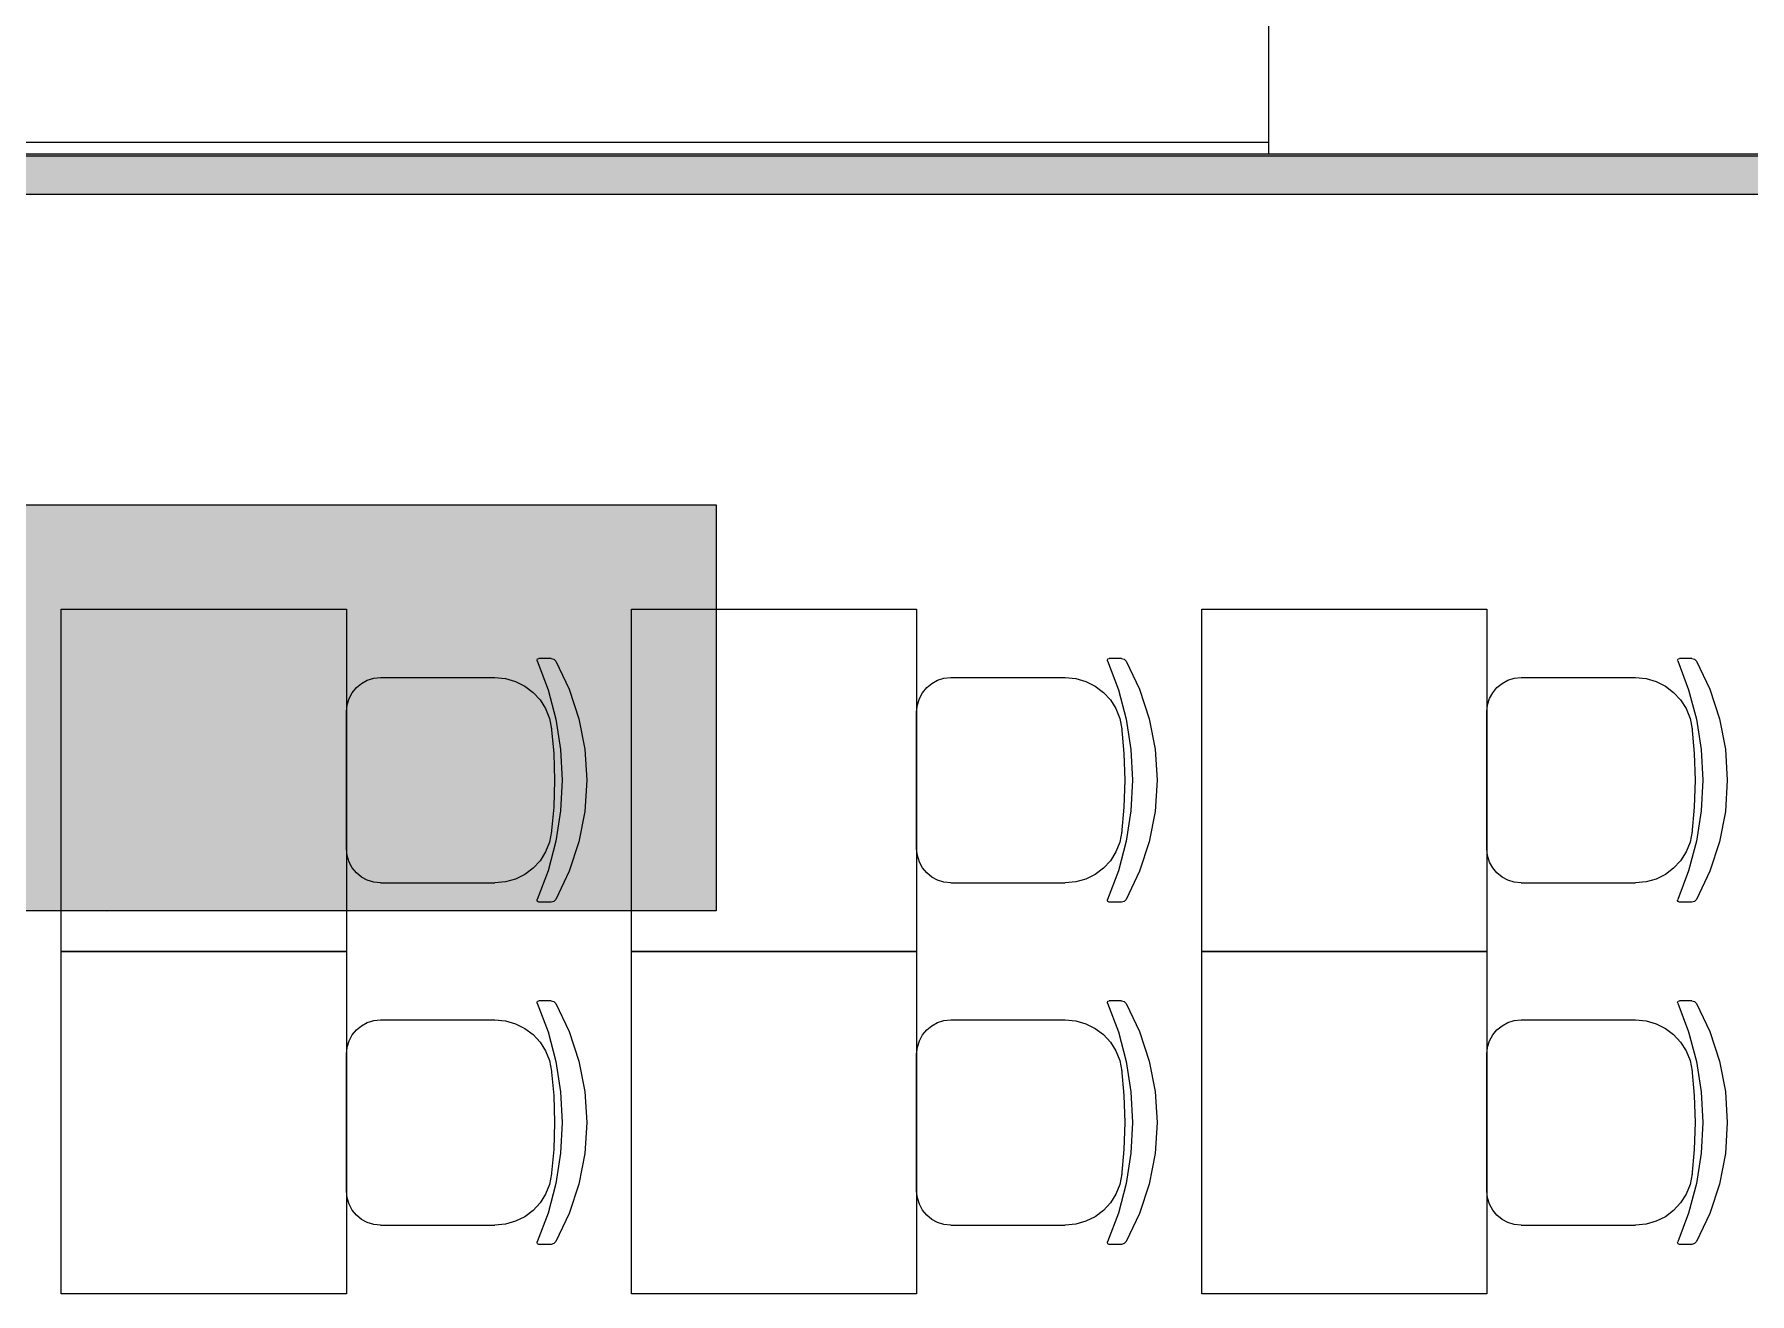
# Model space of a CAD drawing. Header units: millimetres. Extents: x 0 to 1189, y 0 to 841.
# Drawn here: x 413.06 to 443.14, y 350.92 to 373 of the extents above; entities that cross this region are included whole.
import ezdxf

# ---------------------------------------------------------------- set-up
doc = ezdxf.new("R2010")
doc.units = ezdxf.units.MM

msp = doc.modelspace()

# ---------------------------------------------------------------- hatches: boundary and pattern name
at = {"true_color": 0xf1d696}
h = msp.add_hatch(color=41, dxfattribs=at)
h.dxf.hatch_style = 2
h.paths.add_polyline_path([(386.47659, 370.198336), (386.47659, 370.898337), (452.618691, 370.898337), (452.618691, 370.198336)])
at = {"true_color": 0xffffff}
h = msp.add_hatch(color=7, dxfattribs=at)
h.dxf.hatch_style = 2
h.paths.add_polyline_path([(393.473601, 364.751328), (425.016649, 364.751328), (425.016649, 357.633317), (393.473601, 357.633317)])
at = {"true_color": 0x0077b0}
h = msp.add_hatch(color=144, dxfattribs=at)
h.paths.add_polyline_path([(414.134042, 361.37162), (413.730552, 361.37162), (413.652004, 361.357357), (413.586685, 361.315396), (413.544448, 361.249663), (413.52991, 361.171528), (413.52991, 360.567397), (413.544793, 360.490295), (413.589441, 360.423529), (413.654416, 360.379157), (413.730552, 360.364549), (413.9334, 360.364549), (414.01057, 360.379157), (414.074511, 360.423529), (414.119159, 360.489262), (414.134042, 360.567397)])
h.paths.add_polyline_path([(414.537532, 360.262574), (414.512589, 360.187816), (414.438864, 360.163907), (414.309259, 360.189538), (414.207354, 360.268087), (414.082159, 360.189538), (413.9334, 360.163907), (413.730552, 360.163907), (413.574214, 360.192226), (413.445574, 360.279662), (413.356553, 360.40968), (413.327063, 360.567397), (413.327063, 361.171528), (413.356553, 361.328211), (413.445574, 361.459263), (413.574214, 361.545666), (413.730552, 361.575018), (414.235466, 361.575018), (414.311602, 361.550076), (414.336889, 361.476351), (414.336889, 360.465973), (414.362452, 360.389836), (414.438864, 360.364549), (414.512589, 360.338987)])
h = msp.add_hatch(color=144, dxfattribs=at)
h.dxf.hatch_style = 2
h.paths.add_polyline_path([(415.633504, 360.262574), (415.633504, 361.476351), (415.658791, 361.550076), (415.734927, 361.575018), (416.23984, 361.575018), (416.394112, 361.545666), (416.524819, 361.459263), (416.61384, 361.328211), (416.64333, 361.171528), (416.64333, 360.262574), (416.618043, 360.187816), (416.541906, 360.163907), (416.46577, 360.187816), (416.440483, 360.262574), (416.440483, 361.171528), (416.425944, 361.249663), (416.383708, 361.315396), (416.318389, 361.35839), (416.23984, 361.37162), (415.836351, 361.37162), (415.836351, 360.262574), (415.811064, 360.187816), (415.734927, 360.163907), (415.658791, 360.187816)])
h = msp.add_hatch(color=144, dxfattribs=at)
h.paths.add_polyline_path([(417.047905, 361.476351), (417.073192, 361.550076), (417.149328, 361.575018), (417.654242, 361.575018), (417.81058, 361.545666), (417.93922, 361.459263), (418.028241, 361.328211), (418.057731, 361.171528), (418.057731, 360.567397), (418.028241, 360.410714), (417.93922, 360.279662), (417.81058, 360.192226), (417.654242, 360.163907), (417.250752, 360.163907), (417.250752, 359.655686), (417.225465, 359.582168), (417.149328, 359.557019), (417.073192, 359.582168), (417.047905, 359.655686)])
h.paths.add_polyline_path([(417.250752, 361.37162), (417.250752, 360.364549), (417.654242, 360.364549), (417.731412, 360.379157), (417.795353, 360.423529), (417.840001, 360.489262), (417.854884, 360.567397), (417.854884, 361.171528), (417.840346, 361.249663), (417.798109, 361.315396), (417.73279, 361.35839), (417.654242, 361.37162)])
h = msp.add_hatch(color=144, dxfattribs=at)
h.paths.add_polyline_path([(418.462306, 360.666064), (418.462306, 361.070105), (418.471341, 361.171744), (418.498618, 361.265166), (418.544394, 361.35063), (418.608929, 361.428395), (418.686694, 361.49293), (418.772158, 361.538707), (418.86558, 361.565983), (418.967219, 361.575018), (419.162281, 361.539051), (419.325509, 361.431151), (419.390045, 361.353343), (419.435821, 361.267578), (419.463098, 361.173337), (419.472133, 361.070105), (419.472133, 360.666064), (419.462667, 360.566018), (419.434443, 360.473414), (419.387719, 360.388252), (419.322753, 360.31053), (419.246195, 360.245995), (419.160903, 360.200218), (419.067653, 360.172942), (418.967219, 360.163907), (418.86558, 360.172942), (418.772158, 360.200218), (418.686694, 360.245995), (418.608929, 360.31053), (418.544394, 360.388252), (418.498618, 360.473414), (418.471341, 360.566018)])
h.paths.add_polyline_path([(419.269285, 360.66882), (419.269285, 361.072861), (419.247788, 361.188341), (419.181642, 361.287284), (419.084146, 361.352947), (418.967219, 361.374376), (418.850293, 361.352947), (418.752797, 361.287284), (418.686651, 361.188341), (418.665153, 361.072861), (418.665153, 360.66882), (418.686651, 360.551273), (418.752797, 360.454397), (418.850293, 360.387356), (418.967219, 360.364549), (419.084146, 360.387356), (419.181642, 360.454397), (419.247788, 360.552307)])
h = msp.add_hatch(color=144, dxfattribs=at)
h.paths.add_polyline_path([(420.381621, 361.374376), (420.264694, 361.352947), (420.167198, 361.287284), (420.101052, 361.189374), (420.079555, 361.072861), (420.079555, 360.970886), (420.683687, 360.970886), (420.683687, 361.072861), (420.662189, 361.189374), (420.596043, 361.287284), (420.498547, 361.352947)])
h.paths.add_polyline_path([(420.079555, 360.768039), (420.079555, 360.567397), (420.094438, 360.490295), (420.139086, 360.423529), (420.20406, 360.379157), (420.280197, 360.364549), (420.78511, 360.364549), (420.861247, 360.338987), (420.886534, 360.262574), (420.861247, 360.187816), (420.78511, 360.163907), (420.280197, 360.163907), (420.123859, 360.192226), (419.995219, 360.279662), (419.906198, 360.40968), (419.876708, 360.567397), (419.876708, 361.070105), (419.885742, 361.171744), (419.913019, 361.265166), (419.958796, 361.35063), (420.023331, 361.428395), (420.101095, 361.49293), (420.186559, 361.538707), (420.279982, 361.565983), (420.381621, 361.575018), (420.576682, 361.539051), (420.739911, 361.431151), (420.804446, 361.353386), (420.850223, 361.267922), (420.877499, 361.1745), (420.886534, 361.072861), (420.886534, 360.768039)])
h = msp.add_hatch(color=144, dxfattribs=at)
h.dxf.hatch_style = 2
h.paths.add_polyline_path([(421.897446, 360.666064), (421.493956, 361.185309), (421.493956, 360.262574), (421.468669, 360.187816), (421.392532, 360.163907), (421.316396, 360.187816), (421.291109, 360.262574), (421.291109, 361.476351), (421.316396, 361.550076), (421.392532, 361.575018), (421.443244, 361.559791), (421.493956, 361.512731), (421.897446, 360.993486), (422.300935, 361.512731), (422.351923, 361.559791), (422.40291, 361.575018), (422.476635, 361.550076), (422.501578, 361.476351), (422.501578, 360.262574), (422.476635, 360.187816), (422.40291, 360.163907), (422.326498, 360.187816), (422.300935, 360.262574), (422.300935, 361.185309)])
h = msp.add_hatch(color=144, dxfattribs=at)
h.paths.add_polyline_path([(423.71296, 361.37162), (423.309471, 361.37162), (423.230923, 361.357357), (423.165604, 361.315396), (423.123367, 361.249663), (423.108828, 361.171528), (423.108828, 360.567397), (423.123711, 360.490295), (423.16836, 360.423529), (423.233334, 360.379157), (423.309471, 360.364549), (423.512318, 360.364549), (423.589488, 360.379157), (423.653429, 360.423529), (423.698078, 360.489262), (423.71296, 360.567397)])
h.paths.add_polyline_path([(424.11645, 360.262574), (424.091508, 360.187816), (424.017782, 360.163907), (423.888178, 360.189538), (423.786272, 360.268087), (423.661077, 360.189538), (423.512318, 360.163907), (423.309471, 360.163907), (423.153132, 360.192226), (423.024493, 360.279662), (422.935471, 360.40968), (422.905981, 360.567397), (422.905981, 361.171528), (422.935471, 361.328211), (423.024493, 361.459263), (423.153132, 361.545666), (423.309471, 361.575018), (423.814384, 361.575018), (423.890521, 361.550076), (423.915808, 361.476351), (423.915808, 360.465973), (423.94137, 360.389836), (424.017782, 360.364549), (424.091508, 360.338987)])
h = msp.add_hatch(color=144, dxfattribs=at)
h.dxf.hatch_style = 2
h.paths.add_polyline_path([(413.199756, 358.149321), (413.199756, 359.059928), (413.218773, 359.11505), (413.275824, 359.133791), (413.654509, 359.133791), (413.770333, 359.111812), (413.86838, 359.047251), (413.935077, 358.948514), (413.957126, 358.831174), (413.957126, 358.149321), (413.938109, 358.093372), (413.881058, 358.075458), (413.824007, 358.093372), (413.80499, 358.149321), (413.80499, 358.831174), (413.794104, 358.889947), (413.762547, 358.939212), (413.713282, 358.97139), (413.654509, 358.981656), (413.351891, 358.981656), (413.351891, 358.149321), (413.332874, 358.093372), (413.275824, 358.075458), (413.218773, 358.093372)])
h = msp.add_hatch(color=144, dxfattribs=at)
h.paths.add_polyline_path([(414.260582, 359.059928), (414.279599, 359.11505), (414.33665, 359.133791), (414.715335, 359.133791), (414.832606, 359.111812), (414.929206, 359.047251), (414.995903, 358.948514), (415.017952, 358.831174), (415.017952, 358.378075), (414.995903, 358.260735), (414.929206, 358.161999), (414.832606, 358.096611), (414.715335, 358.075458), (414.412718, 358.075458), (414.412718, 357.694568), (414.393701, 357.638964), (414.33665, 357.620154), (414.279599, 357.638964), (414.260582, 357.694568)])
h.paths.add_polyline_path([(414.412718, 358.981656), (414.412718, 358.22594), (414.715335, 358.22594), (414.773006, 358.237033), (414.821168, 358.270037), (414.854654, 358.319302), (414.865817, 358.378075), (414.865817, 358.831174), (414.85493, 358.889947), (414.823373, 358.939212), (414.774108, 358.97139), (414.715335, 358.981656)])
h = msp.add_hatch(color=144, dxfattribs=at)
h.dxf.hatch_style = 2
h.paths.add_polyline_path([(416.078778, 359.059928), (416.078778, 358.149321), (416.059761, 358.093372), (416.002711, 358.075458), (415.624026, 358.075458), (415.506755, 358.096611), (415.410154, 358.161999), (415.343457, 358.259908), (415.321408, 358.378075), (415.321408, 359.059928), (415.340425, 359.11505), (415.397476, 359.133791), (415.454527, 359.11505), (415.473544, 359.059928), (415.473544, 358.378075), (415.484706, 358.320129), (415.518192, 358.270037), (415.567182, 358.237033), (415.624026, 358.22594), (415.926643, 358.22594), (415.926643, 359.059928), (415.94566, 359.11505), (416.002711, 359.133791), (416.059761, 359.11505)])
h = msp.add_hatch(color=144, dxfattribs=at)
h.dxf.hatch_style = 2
h.paths.add_polyline_path([(416.836987, 358.452489), (416.53437, 358.841647), (416.53437, 358.149321), (416.515353, 358.093372), (416.458302, 358.075458), (416.401252, 358.093372), (416.382235, 358.149321), (416.382235, 359.059928), (416.401252, 359.11505), (416.458302, 359.133791), (416.496336, 359.122423), (416.53437, 359.087489), (416.836987, 358.69778), (417.139604, 359.087489), (417.177914, 359.122423), (417.216223, 359.133791), (417.271345, 359.11505), (417.290086, 359.059928), (417.290086, 358.149321), (417.271345, 358.093372), (417.216223, 358.075458), (417.15869, 358.093372), (417.139604, 358.149321), (417.139604, 358.841647)])
h = msp.add_hatch(color=144, dxfattribs=at)
h.paths.add_polyline_path([(417.972099, 358.98331), (417.884594, 358.967255), (417.811144, 358.917715), (417.76181, 358.844679), (417.74555, 358.75676), (417.74555, 358.680692), (418.198649, 358.680692), (418.198649, 358.75676), (418.182388, 358.844679), (418.133054, 358.917715), (418.059605, 358.967255)])
h.paths.add_polyline_path([(417.74555, 358.528557), (417.74555, 358.378075), (417.756712, 358.320129), (417.790198, 358.270037), (417.839187, 358.237033), (417.896031, 358.22594), (418.274716, 358.22594), (418.331767, 358.206854), (418.350784, 358.149321), (418.331767, 358.093372), (418.274716, 358.075458), (417.896031, 358.075458), (417.77876, 358.096611), (417.68216, 358.161999), (417.615463, 358.259908), (417.593414, 358.378075), (417.593414, 358.755106), (417.620562, 358.901316), (417.703106, 359.023548), (417.82582, 359.106575), (417.972099, 359.133791), (418.118378, 359.106851), (418.241092, 359.025753), (418.323637, 358.903246), (418.350784, 358.75676), (418.350784, 358.528557)])
h = msp.add_hatch(color=144, dxfattribs=at)
h.dxf.hatch_style = 2
h.paths.add_polyline_path([(419.41161, 359.059928), (419.41161, 358.149321), (419.392593, 358.093372), (419.335543, 358.075458), (419.278492, 358.093372), (419.259475, 358.149321), (419.259475, 358.528557), (418.956858, 358.528557), (418.841034, 358.550537), (418.742986, 358.615098), (418.676289, 358.712249), (418.65424, 358.826764), (418.65424, 359.059928), (418.673257, 359.11505), (418.730308, 359.133791), (418.787359, 359.11505), (418.806376, 359.059928), (418.806376, 358.833379), (418.817538, 358.774606), (418.851024, 358.725341), (418.900014, 358.691854), (418.956858, 358.680692), (419.259475, 358.680692), (419.259475, 359.059928), (419.278492, 359.11505), (419.335543, 359.133791), (419.392593, 359.11505)])
h = msp.add_hatch(color=144, dxfattribs=at)
h.paths.add_polyline_path([(420.320301, 358.981656), (420.017684, 358.981656), (419.958911, 358.970769), (419.909646, 358.939212), (419.878089, 358.889947), (419.867202, 358.831174), (419.867202, 358.378075), (419.878364, 358.320129), (419.911851, 358.270037), (419.96084, 358.237033), (420.017684, 358.22594), (420.169819, 358.22594), (420.22749, 358.237033), (420.275653, 358.270037), (420.309139, 358.319302), (420.320301, 358.378075)])
h.paths.add_polyline_path([(420.622918, 358.149321), (420.604177, 358.093372), (420.549055, 358.075458), (420.451697, 358.094751), (420.375423, 358.153731), (420.281303, 358.094751), (420.169819, 358.075458), (420.017684, 358.075458), (419.900413, 358.096611), (419.803812, 358.161999), (419.737115, 358.259908), (419.715067, 358.378075), (419.715067, 358.831174), (419.737115, 358.948514), (419.803812, 359.047251), (419.900413, 359.111812), (420.017684, 359.133791), (420.396369, 359.133791), (420.45342, 359.11505), (420.472436, 359.059928), (420.472436, 358.302007), (420.491522, 358.244957), (420.549055, 358.22594), (420.604177, 358.206854)])
h = msp.add_hatch(color=144, dxfattribs=at)
h.dxf.hatch_style = 2
h.paths.add_polyline_path([(421.078382, 358.528557), (421.078382, 358.149321), (421.059365, 358.093372), (421.002314, 358.075458), (420.945263, 358.093372), (420.926246, 358.149321), (420.926246, 359.059928), (420.945263, 359.11505), (421.002314, 359.133791), (421.059365, 359.11505), (421.078382, 359.059928), (421.078382, 358.680692), (421.531481, 358.680692), (421.531481, 359.059928), (421.550497, 359.11505), (421.607548, 359.133791), (421.664599, 359.11505), (421.683616, 359.059928), (421.683616, 358.149321), (421.664599, 358.093372), (421.607548, 358.075458), (421.550497, 358.093372), (421.531481, 358.149321), (421.531481, 358.528557)])
h = msp.add_hatch(color=144, dxfattribs=at)
h.dxf.hatch_style = 2
h.paths.add_polyline_path([(422.744442, 359.059928), (422.744442, 358.149321), (422.725425, 358.093372), (422.668374, 358.075458), (422.28969, 358.075458), (422.172419, 358.096611), (422.075818, 358.161999), (422.009121, 358.259908), (421.987072, 358.378075), (421.987072, 359.059928), (422.006089, 359.11505), (422.06314, 359.133791), (422.120191, 359.11505), (422.139208, 359.059928), (422.139208, 358.378075), (422.15037, 358.320129), (422.183856, 358.270037), (422.232846, 358.237033), (422.28969, 358.22594), (422.592307, 358.22594), (422.592307, 359.059928), (422.611324, 359.11505), (422.668374, 359.133791), (422.725425, 359.11505)])
h = msp.add_hatch(color=144, dxfattribs=at)
h.paths.add_polyline_path([(423.31634, 358.530762), (423.210645, 358.562801), (423.123966, 358.629981), (423.066916, 358.722723), (423.047899, 358.831174), (423.069947, 358.948514), (423.136644, 359.047251), (423.233245, 359.111812), (423.350516, 359.133791), (423.729201, 359.133791), (423.786252, 359.11505), (423.805268, 359.059928), (423.805268, 358.149321), (423.786252, 358.093372), (423.729201, 358.075458), (423.67215, 358.093372), (423.653133, 358.149321), (423.653133, 358.528557), (423.500446, 358.528557), (423.185151, 358.105224), (423.157866, 358.082279), (423.123966, 358.075458), (423.066916, 358.093372), (423.047899, 358.149321), (423.062781, 358.196174)])
h.paths.add_polyline_path([(423.200034, 358.831174), (423.211196, 358.773228), (423.244683, 358.723136), (423.293672, 358.68965), (423.350516, 358.678488), (423.653133, 358.678488), (423.653133, 358.981656), (423.350516, 358.981656), (423.291743, 358.970769), (423.242478, 358.939212), (423.210921, 358.889947)])
h = msp.add_hatch(color=144, dxfattribs=at)
h.dxf.hatch_style = 2
h.paths.add_polyline_path([(424.57836, 358.604625), (424.853417, 358.191764), (424.866095, 358.149321), (424.847078, 358.093372), (424.790027, 358.075458), (424.726637, 358.107428), (424.48741, 358.466821), (424.248182, 358.107428), (424.184793, 358.075458), (424.131876, 358.096404), (424.108725, 358.149321), (424.121403, 358.191764), (424.396459, 358.604625), (424.121403, 359.01528), (424.108725, 359.059928), (424.127742, 359.11505), (424.184793, 359.133791), (424.248182, 359.101821), (424.48741, 358.742428), (424.726637, 359.101821), (424.790027, 359.133791), (424.847078, 359.115877), (424.866095, 359.059928), (424.853417, 359.01528)])

# ---------------------------------------------------------------- linework, layer by layer
at = {"color": 7, "lineweight": 0}
for points in [[(434.706664, 371.104338), (434.706664, 374.804343)], [(379.076579, 370.904337), (434.706664, 370.904337)], [(452.618691, 370.898337), (385.776589, 370.898337)], [(434.706664, 371.104338), (386.816591, 371.104338)], [(434.706664, 370.904337), (434.706664, 371.104338)], [(198.085303, 370.871337), (863.72632, 370.871337)], [(387.176592, 370.198336), (452.618691, 370.198336)]]:
    msp.add_lwpolyline(points, dxfattribs=at)
at = {"color": 144, "lineweight": 0, "true_color": 0x0077b0}
for points in [[(393.473601, 364.751328), (425.016649, 364.751328)], [(425.016649, 364.751328), (425.016649, 357.633317)], [(425.016649, 357.633317), (393.473601, 357.633317)]]:
    msp.add_lwpolyline(points, dxfattribs=at)
at = {"color": 253, "lineweight": 0, "true_color": 0x999999}
for points in [[(413.533632, 356.924316), (413.533632, 362.924325)], [(413.533632, 362.924325), (418.533639, 362.924325)], [(418.533639, 362.924325), (418.533639, 356.924316)], [(423.533647, 356.924316), (423.533647, 362.924325)], [(423.533647, 362.924325), (428.533655, 362.924325)], [(428.533655, 362.924325), (428.533655, 356.924316)], [(433.533662, 356.924316), (433.533662, 362.924325)], [(433.533662, 362.924325), (438.53367, 362.924325)], [(438.53367, 362.924325), (438.53367, 356.924316)], [(421.880645, 362.016324), (421.877645, 362.029324), (421.88627, 362.050699), (421.907645, 362.059324)], [(421.880645, 362.016324), (421.877645, 362.029324), (421.88627, 362.050699), (421.907645, 362.059324)], [(421.880645, 362.016324), (422.071004, 361.512682), (422.20802, 360.993197), (422.290848, 360.462275), (422.318645, 359.924321), (422.290848, 359.386507), (422.20802, 358.855819), (422.071004, 358.336381), (421.880645, 357.832317)], [(421.880645, 362.016324), (422.071004, 361.512682), (422.20802, 360.993197), (422.290848, 360.462275), (422.318645, 359.924321), (422.290848, 359.386507), (422.20802, 358.855819), (422.071004, 358.336381), (421.880645, 357.832317)], [(422.123645, 362.059324), (421.907645, 362.059324)], [(422.123645, 362.059324), (421.907645, 362.059324)], [(422.123645, 362.059324), (422.17252, 362.046699), (422.208645, 362.012324)], [(422.123645, 362.059324), (422.17252, 362.046699), (422.208645, 362.012324)], [(422.208645, 362.012324), (422.442364, 361.519292), (422.611396, 361.002822), (422.714052, 360.469103), (422.748646, 359.924321), (422.714052, 359.37996), (422.611396, 358.846194), (422.442364, 358.32949), (422.208645, 357.836317)], [(422.208645, 362.012324), (422.442364, 361.519292), (422.611396, 361.002822), (422.714052, 360.469103), (422.748646, 359.924321), (422.714052, 359.37996), (422.611396, 358.846194), (422.442364, 358.32949), (422.208645, 357.836317)], [(431.88066, 362.016324), (431.87766, 362.029324), (431.886285, 362.050699), (431.90766, 362.059324)], [(431.88066, 362.016324), (431.87766, 362.029324), (431.886285, 362.050699), (431.90766, 362.059324)], [(431.88066, 362.016324), (432.071019, 361.512682), (432.208035, 360.993197), (432.290864, 360.462275), (432.31866, 359.924321), (432.290864, 359.386507), (432.208035, 358.855819), (432.071019, 358.336381), (431.88066, 357.832317)], [(431.88066, 362.016324), (432.071019, 361.512682), (432.208035, 360.993197), (432.290864, 360.462275), (432.31866, 359.924321), (432.290864, 359.386507), (432.208035, 358.855819), (432.071019, 358.336381), (431.88066, 357.832317)], [(432.12366, 362.059324), (431.90766, 362.059324)], [(432.12366, 362.059324), (431.90766, 362.059324)], [(432.12366, 362.059324), (432.172535, 362.046699), (432.20866, 362.012324)], [(432.12366, 362.059324), (432.172535, 362.046699), (432.20866, 362.012324)], [(432.20866, 362.012324), (432.442379, 361.519292), (432.611411, 361.002822), (432.714067, 360.469103), (432.748661, 359.924321), (432.714067, 359.37996), (432.611411, 358.846194), (432.442379, 358.32949), (432.20866, 357.836317)], [(432.20866, 362.012324), (432.442379, 361.519292), (432.611411, 361.002822), (432.714067, 360.469103), (432.748661, 359.924321), (432.714067, 359.37996), (432.611411, 358.846194), (432.442379, 358.32949), (432.20866, 357.836317)], [(441.880675, 362.016324), (441.877675, 362.029324), (441.8863, 362.050699), (441.907675, 362.059324)], [(441.880675, 362.016324), (441.877675, 362.029324), (441.8863, 362.050699), (441.907675, 362.059324)], [(441.880675, 362.016324), (442.071035, 361.512682), (442.208051, 360.993197), (442.290879, 360.462275), (442.318676, 359.924321), (442.290879, 359.386507), (442.208051, 358.855819), (442.071035, 358.336381), (441.880675, 357.832317)], [(441.880675, 362.016324), (442.071035, 361.512682), (442.208051, 360.993197), (442.290879, 360.462275), (442.318676, 359.924321), (442.290879, 359.386507), (442.208051, 358.855819), (442.071035, 358.336381), (441.880675, 357.832317)], [(442.123675, 362.059324), (441.907675, 362.059324)], [(442.123675, 362.059324), (441.907675, 362.059324)], [(442.123675, 362.059324), (442.172551, 362.046699), (442.208676, 362.012324)], [(442.123675, 362.059324), (442.172551, 362.046699), (442.208676, 362.012324)], [(442.208676, 362.012324), (442.442395, 361.519292), (442.611426, 361.002822), (442.714083, 360.469103), (442.748676, 359.924321), (442.714083, 359.37996), (442.611426, 358.846194), (442.442395, 358.32949), (442.208676, 357.836317)], [(442.208676, 362.012324), (442.442395, 361.519292), (442.611426, 361.002822), (442.714083, 360.469103), (442.748676, 359.924321), (442.714083, 359.37996), (442.611426, 358.846194), (442.442395, 358.32949), (442.208676, 357.836317)], [(418.533639, 361.124322), (418.545845, 361.245424), (418.580843, 361.358135), (418.636208, 361.460065), (418.709515, 361.548823), (418.798337, 361.622018), (418.900249, 361.677261), (419.012826, 361.712159), (419.13364, 361.724323)], [(418.533639, 361.124322), (418.545845, 361.245424), (418.580843, 361.358135), (418.636208, 361.460065), (418.709515, 361.548823), (418.798337, 361.622018), (418.900249, 361.677261), (419.012826, 361.712159), (419.13364, 361.724323)], [(419.13364, 361.724323), (421.136643, 361.724323)], [(419.13364, 361.724323), (421.136643, 361.724323)], [(421.136643, 361.724323), (421.32488, 361.70661), (421.501785, 361.655558), (421.6639, 361.574294), (421.807769, 361.465948), (421.929936, 361.333649), (422.026942, 361.180526), (422.09533, 361.009707), (422.131645, 360.824322)], [(421.136643, 361.724323), (421.32488, 361.70661), (421.501785, 361.655558), (421.6639, 361.574294), (421.807769, 361.465948), (421.929936, 361.333649), (422.026942, 361.180526), (422.09533, 361.009707), (422.131645, 360.824322)], [(428.533655, 361.124322), (428.54586, 361.245424), (428.580858, 361.358135), (428.636223, 361.460065), (428.70953, 361.548823), (428.798352, 361.622018), (428.900265, 361.677261), (429.012841, 361.712159), (429.133656, 361.724323)], [(428.533655, 361.124322), (428.54586, 361.245424), (428.580858, 361.358135), (428.636223, 361.460065), (428.70953, 361.548823), (428.798352, 361.622018), (428.900265, 361.677261), (429.012841, 361.712159), (429.133656, 361.724323)], [(429.133656, 361.724323), (431.136659, 361.724323)], [(429.133656, 361.724323), (431.136659, 361.724323)], [(431.136659, 361.724323), (431.324895, 361.70661), (431.5018, 361.655558), (431.663915, 361.574294), (431.807785, 361.465948), (431.929951, 361.333649), (432.026957, 361.180526), (432.095346, 361.009707), (432.13166, 360.824322)], [(431.136659, 361.724323), (431.324895, 361.70661), (431.5018, 361.655558), (431.663915, 361.574294), (431.807785, 361.465948), (431.929951, 361.333649), (432.026957, 361.180526), (432.095346, 361.009707), (432.13166, 360.824322)], [(438.53367, 361.124322), (438.545875, 361.245424), (438.580873, 361.358135), (438.636238, 361.460065), (438.709545, 361.548823), (438.798368, 361.622018), (438.90028, 361.677261), (439.012856, 361.712159), (439.133671, 361.724323)], [(438.53367, 361.124322), (438.545875, 361.245424), (438.580873, 361.358135), (438.636238, 361.460065), (438.709545, 361.548823), (438.798368, 361.622018), (438.90028, 361.677261), (439.012856, 361.712159), (439.133671, 361.724323)], [(439.133671, 361.724323), (441.136674, 361.724323)], [(439.133671, 361.724323), (441.136674, 361.724323)], [(441.136674, 361.724323), (441.324911, 361.70661), (441.501815, 361.655558), (441.663931, 361.574294), (441.8078, 361.465948), (441.929966, 361.333649), (442.026972, 361.180526), (442.095361, 361.009707), (442.131675, 360.824322)], [(441.136674, 361.724323), (441.324911, 361.70661), (441.501815, 361.655558), (441.663931, 361.574294), (441.8078, 361.465948), (441.929966, 361.333649), (442.026972, 361.180526), (442.095361, 361.009707), (442.131675, 360.824322)], [(418.533639, 358.723319), (418.533639, 361.124322)], [(418.533639, 358.723319), (418.533639, 361.124322)], [(428.533655, 358.723319), (428.533655, 361.124322)], [(428.533655, 358.723319), (428.533655, 361.124322)], [(438.53367, 358.723319), (438.53367, 361.124322)], [(438.53367, 358.723319), (438.53367, 361.124322)], [(422.126645, 360.865322), (422.16852, 360.395946), (422.182645, 359.924321), (422.16852, 359.45307), (422.126645, 358.983319)], [(422.126645, 360.865322), (422.16852, 360.395946), (422.182645, 359.924321), (422.16852, 359.45307), (422.126645, 358.983319)], [(432.12666, 360.865322), (432.168535, 360.395946), (432.18266, 359.924321), (432.168535, 359.45307), (432.12666, 358.983319)], [(432.12666, 360.865322), (432.168535, 360.395946), (432.18266, 359.924321), (432.168535, 359.45307), (432.12666, 358.983319)], [(442.126675, 360.865322), (442.168551, 360.395946), (442.182676, 359.924321), (442.168551, 359.45307), (442.126675, 358.983319)], [(442.126675, 360.865322), (442.168551, 360.395946), (442.182676, 359.924321), (442.168551, 359.45307), (442.126675, 358.983319)], [(422.131645, 359.024319), (422.09533, 358.838934), (422.026942, 358.668116), (421.929936, 358.514992), (421.807769, 358.382693), (421.6639, 358.274347), (421.501785, 358.193084), (421.32488, 358.142031), (421.136643, 358.124318)], [(422.131645, 359.024319), (422.09533, 358.838934), (422.026942, 358.668116), (421.929936, 358.514992), (421.807769, 358.382693), (421.6639, 358.274347), (421.501785, 358.193084), (421.32488, 358.142031), (421.136643, 358.124318)], [(432.13166, 359.024319), (432.095346, 358.838934), (432.026957, 358.668116), (431.929951, 358.514992), (431.807785, 358.382693), (431.663915, 358.274347), (431.5018, 358.193084), (431.324895, 358.142031), (431.136659, 358.124318)], [(432.13166, 359.024319), (432.095346, 358.838934), (432.026957, 358.668116), (431.929951, 358.514992), (431.807785, 358.382693), (431.663915, 358.274347), (431.5018, 358.193084), (431.324895, 358.142031), (431.136659, 358.124318)], [(442.131675, 359.024319), (442.095361, 358.838934), (442.026972, 358.668116), (441.929966, 358.514992), (441.8078, 358.382693), (441.663931, 358.274347), (441.501815, 358.193084), (441.324911, 358.142031), (441.136674, 358.124318)], [(442.131675, 359.024319), (442.095361, 358.838934), (442.026972, 358.668116), (441.929966, 358.514992), (441.8078, 358.382693), (441.663931, 358.274347), (441.501815, 358.193084), (441.324911, 358.142031), (441.136674, 358.124318)], [(419.13364, 358.124318), (419.012826, 358.136523), (418.900249, 358.171521), (418.798337, 358.226886), (418.709515, 358.300193), (418.636208, 358.389015), (418.580843, 358.490928), (418.545845, 358.603504), (418.533639, 358.724319)], [(419.13364, 358.124318), (419.012826, 358.136523), (418.900249, 358.171521), (418.798337, 358.226886), (418.709515, 358.300193), (418.636208, 358.389015), (418.580843, 358.490928), (418.545845, 358.603504), (418.533639, 358.724319)], [(429.133656, 358.124318), (429.012841, 358.136523), (428.900265, 358.171521), (428.798352, 358.226886), (428.70953, 358.300193), (428.636223, 358.389015), (428.580858, 358.490928), (428.54586, 358.603504), (428.533655, 358.724319)], [(429.133656, 358.124318), (429.012841, 358.136523), (428.900265, 358.171521), (428.798352, 358.226886), (428.70953, 358.300193), (428.636223, 358.389015), (428.580858, 358.490928), (428.54586, 358.603504), (428.533655, 358.724319)], [(439.133671, 358.124318), (439.012856, 358.136523), (438.90028, 358.171521), (438.798368, 358.226886), (438.709545, 358.300193), (438.636238, 358.389015), (438.580873, 358.490928), (438.545875, 358.603504), (438.53367, 358.724319)], [(439.133671, 358.124318), (439.012856, 358.136523), (438.90028, 358.171521), (438.798368, 358.226886), (438.709545, 358.300193), (438.636238, 358.389015), (438.580873, 358.490928), (438.545875, 358.603504), (438.53367, 358.724319)], [(419.13364, 358.124318), (421.136643, 358.124318)], [(419.13364, 358.124318), (421.136643, 358.124318)], [(429.133656, 358.124318), (431.136659, 358.124318)], [(429.133656, 358.124318), (431.136659, 358.124318)], [(439.133671, 358.124318), (441.136674, 358.124318)], [(439.133671, 358.124318), (441.136674, 358.124318)], [(421.907645, 357.789317), (421.88627, 357.798317), (421.877645, 357.819317), (421.880645, 357.832317)], [(421.907645, 357.789317), (421.88627, 357.798317), (421.877645, 357.819317), (421.880645, 357.832317)], [(422.123645, 357.789317), (421.907645, 357.789317)], [(422.123645, 357.789317), (421.907645, 357.789317)], [(422.208645, 357.836317), (422.17252, 357.801942), (422.123645, 357.789317)], [(422.208645, 357.836317), (422.17252, 357.801942), (422.123645, 357.789317)], [(431.90766, 357.789317), (431.886285, 357.798317), (431.87766, 357.819317), (431.88066, 357.832317)], [(431.90766, 357.789317), (431.886285, 357.798317), (431.87766, 357.819317), (431.88066, 357.832317)], [(432.12366, 357.789317), (431.90766, 357.789317)], [(432.12366, 357.789317), (431.90766, 357.789317)], [(432.20866, 357.836317), (432.172535, 357.801942), (432.12366, 357.789317)], [(432.20866, 357.836317), (432.172535, 357.801942), (432.12366, 357.789317)], [(441.907675, 357.789317), (441.8863, 357.798317), (441.877675, 357.819317), (441.880675, 357.832317)], [(441.907675, 357.789317), (441.8863, 357.798317), (441.877675, 357.819317), (441.880675, 357.832317)], [(442.123675, 357.789317), (441.907675, 357.789317)], [(442.123675, 357.789317), (441.907675, 357.789317)], [(442.208676, 357.836317), (442.172551, 357.801942), (442.123675, 357.789317)], [(442.208676, 357.836317), (442.172551, 357.801942), (442.123675, 357.789317)], [(413.533632, 350.924307), (413.533632, 356.924316)], [(413.533632, 356.924316), (418.533639, 356.924316)], [(418.533639, 356.924316), (413.533632, 356.924316)], [(418.533639, 356.924316), (418.533639, 350.924307)], [(423.533647, 350.924307), (423.533647, 356.924316)], [(423.533647, 356.924316), (428.533655, 356.924316)], [(428.533655, 356.924316), (423.533647, 356.924316)], [(428.533655, 356.924316), (428.533655, 350.924307)], [(433.533662, 350.924307), (433.533662, 356.924316)], [(433.533662, 356.924316), (438.53367, 356.924316)], [(438.53367, 356.924316), (433.533662, 356.924316)], [(438.53367, 356.924316), (438.53367, 350.924307)], [(421.880645, 356.016315), (421.877645, 356.029315), (421.88627, 356.05069), (421.907645, 356.059315)], [(421.880645, 356.016315), (421.877645, 356.029315), (421.88627, 356.05069), (421.907645, 356.059315)], [(421.880645, 356.016315), (422.071004, 355.512673), (422.20802, 354.993188), (422.290848, 354.462265), (422.318645, 353.924311), (422.290848, 353.386498), (422.20802, 352.85581), (422.071004, 352.336371), (421.880645, 351.832308)], [(421.880645, 356.016315), (422.071004, 355.512673), (422.20802, 354.993188), (422.290848, 354.462265), (422.318645, 353.924311), (422.290848, 353.386498), (422.20802, 352.85581), (422.071004, 352.336371), (421.880645, 351.832308)], [(422.123645, 356.059315), (421.907645, 356.059315)], [(422.123645, 356.059315), (421.907645, 356.059315)], [(422.123645, 356.059315), (422.17252, 356.04669), (422.208645, 356.012315)], [(422.123645, 356.059315), (422.17252, 356.04669), (422.208645, 356.012315)], [(422.208645, 356.012315), (422.442364, 355.519283), (422.611396, 355.002813), (422.714052, 354.469093), (422.748646, 353.924311), (422.714052, 353.379951), (422.611396, 352.846185), (422.442364, 352.329481), (422.208645, 351.836308)], [(422.208645, 356.012315), (422.442364, 355.519283), (422.611396, 355.002813), (422.714052, 354.469093), (422.748646, 353.924311), (422.714052, 353.379951), (422.611396, 352.846185), (422.442364, 352.329481), (422.208645, 351.836308)], [(431.88066, 356.016315), (431.87766, 356.029315), (431.886285, 356.05069), (431.90766, 356.059315)], [(431.88066, 356.016315), (431.87766, 356.029315), (431.886285, 356.05069), (431.90766, 356.059315)], [(431.88066, 356.016315), (432.071019, 355.512673), (432.208035, 354.993188), (432.290864, 354.462265), (432.31866, 353.924311), (432.290864, 353.386498), (432.208035, 352.85581), (432.071019, 352.336371), (431.88066, 351.832308)], [(431.88066, 356.016315), (432.071019, 355.512673), (432.208035, 354.993188), (432.290864, 354.462265), (432.31866, 353.924311), (432.290864, 353.386498), (432.208035, 352.85581), (432.071019, 352.336371), (431.88066, 351.832308)], [(432.12366, 356.059315), (431.90766, 356.059315)], [(432.12366, 356.059315), (431.90766, 356.059315)], [(432.12366, 356.059315), (432.172535, 356.04669), (432.20866, 356.012315)], [(432.12366, 356.059315), (432.172535, 356.04669), (432.20866, 356.012315)], [(432.20866, 356.012315), (432.442379, 355.519283), (432.611411, 355.002813), (432.714067, 354.469093), (432.748661, 353.924311), (432.714067, 353.379951), (432.611411, 352.846185), (432.442379, 352.329481), (432.20866, 351.836308)], [(432.20866, 356.012315), (432.442379, 355.519283), (432.611411, 355.002813), (432.714067, 354.469093), (432.748661, 353.924311), (432.714067, 353.379951), (432.611411, 352.846185), (432.442379, 352.329481), (432.20866, 351.836308)], [(441.880675, 356.016315), (441.877675, 356.029315), (441.8863, 356.05069), (441.907675, 356.059315)], [(441.880675, 356.016315), (441.877675, 356.029315), (441.8863, 356.05069), (441.907675, 356.059315)], [(441.880675, 356.016315), (442.071035, 355.512673), (442.208051, 354.993188), (442.290879, 354.462265), (442.318676, 353.924311), (442.290879, 353.386498), (442.208051, 352.85581), (442.071035, 352.336371), (441.880675, 351.832308)], [(441.880675, 356.016315), (442.071035, 355.512673), (442.208051, 354.993188), (442.290879, 354.462265), (442.318676, 353.924311), (442.290879, 353.386498), (442.208051, 352.85581), (442.071035, 352.336371), (441.880675, 351.832308)], [(442.123675, 356.059315), (441.907675, 356.059315)], [(442.123675, 356.059315), (441.907675, 356.059315)], [(442.123675, 356.059315), (442.172551, 356.04669), (442.208676, 356.012315)], [(442.123675, 356.059315), (442.172551, 356.04669), (442.208676, 356.012315)], [(442.208676, 356.012315), (442.442395, 355.519283), (442.611426, 355.002813), (442.714083, 354.469093), (442.748676, 353.924311), (442.714083, 353.379951), (442.611426, 352.846185), (442.442395, 352.329481), (442.208676, 351.836308)], [(442.208676, 356.012315), (442.442395, 355.519283), (442.611426, 355.002813), (442.714083, 354.469093), (442.748676, 353.924311), (442.714083, 353.379951), (442.611426, 352.846185), (442.442395, 352.329481), (442.208676, 351.836308)], [(418.533639, 355.124313), (418.545845, 355.245415), (418.580843, 355.358126), (418.636208, 355.460056), (418.709515, 355.548814), (418.798337, 355.622009), (418.900249, 355.677252), (419.012826, 355.71215), (419.13364, 355.724314)], [(418.533639, 355.124313), (418.545845, 355.245415), (418.580843, 355.358126), (418.636208, 355.460056), (418.709515, 355.548814), (418.798337, 355.622009), (418.900249, 355.677252), (419.012826, 355.71215), (419.13364, 355.724314)], [(419.13364, 355.724314), (421.136643, 355.724314)], [(419.13364, 355.724314), (421.136643, 355.724314)], [(421.136643, 355.724314), (421.32488, 355.706601), (421.501785, 355.655548), (421.6639, 355.574285), (421.807769, 355.465939), (421.929936, 355.33364), (422.026942, 355.180516), (422.09533, 355.009698), (422.131645, 354.824313)], [(421.136643, 355.724314), (421.32488, 355.706601), (421.501785, 355.655548), (421.6639, 355.574285), (421.807769, 355.465939), (421.929936, 355.33364), (422.026942, 355.180516), (422.09533, 355.009698), (422.131645, 354.824313)], [(428.533655, 355.124313), (428.54586, 355.245415), (428.580858, 355.358126), (428.636223, 355.460056), (428.70953, 355.548814), (428.798352, 355.622009), (428.900265, 355.677252), (429.012841, 355.71215), (429.133656, 355.724314)], [(428.533655, 355.124313), (428.54586, 355.245415), (428.580858, 355.358126), (428.636223, 355.460056), (428.70953, 355.548814), (428.798352, 355.622009), (428.900265, 355.677252), (429.012841, 355.71215), (429.133656, 355.724314)], [(429.133656, 355.724314), (431.136659, 355.724314)], [(429.133656, 355.724314), (431.136659, 355.724314)], [(431.136659, 355.724314), (431.324895, 355.706601), (431.5018, 355.655548), (431.663915, 355.574285), (431.807785, 355.465939), (431.929951, 355.33364), (432.026957, 355.180516), (432.095346, 355.009698), (432.13166, 354.824313)], [(431.136659, 355.724314), (431.324895, 355.706601), (431.5018, 355.655548), (431.663915, 355.574285), (431.807785, 355.465939), (431.929951, 355.33364), (432.026957, 355.180516), (432.095346, 355.009698), (432.13166, 354.824313)], [(438.53367, 355.124313), (438.545875, 355.245415), (438.580873, 355.358126), (438.636238, 355.460056), (438.709545, 355.548814), (438.798368, 355.622009), (438.90028, 355.677252), (439.012856, 355.71215), (439.133671, 355.724314)], [(438.53367, 355.124313), (438.545875, 355.245415), (438.580873, 355.358126), (438.636238, 355.460056), (438.709545, 355.548814), (438.798368, 355.622009), (438.90028, 355.677252), (439.012856, 355.71215), (439.133671, 355.724314)], [(439.133671, 355.724314), (441.136674, 355.724314)], [(439.133671, 355.724314), (441.136674, 355.724314)], [(441.136674, 355.724314), (441.324911, 355.706601), (441.501815, 355.655548), (441.663931, 355.574285), (441.8078, 355.465939), (441.929966, 355.33364), (442.026972, 355.180516), (442.095361, 355.009698), (442.131675, 354.824313)], [(441.136674, 355.724314), (441.324911, 355.706601), (441.501815, 355.655548), (441.663931, 355.574285), (441.8078, 355.465939), (441.929966, 355.33364), (442.026972, 355.180516), (442.095361, 355.009698), (442.131675, 354.824313)], [(418.533639, 352.72331), (418.533639, 355.124313)], [(418.533639, 352.72331), (418.533639, 355.124313)], [(428.533655, 352.72331), (428.533655, 355.124313)], [(428.533655, 352.72331), (428.533655, 355.124313)], [(438.53367, 352.72331), (438.53367, 355.124313)], [(438.53367, 352.72331), (438.53367, 355.124313)], [(422.126645, 354.865313), (422.16852, 354.395937), (422.182645, 353.924311), (422.16852, 353.453061), (422.126645, 352.98331)], [(422.126645, 354.865313), (422.16852, 354.395937), (422.182645, 353.924311), (422.16852, 353.453061), (422.126645, 352.98331)], [(432.12666, 354.865313), (432.168535, 354.395937), (432.18266, 353.924311), (432.168535, 353.453061), (432.12666, 352.98331)], [(432.12666, 354.865313), (432.168535, 354.395937), (432.18266, 353.924311), (432.168535, 353.453061), (432.12666, 352.98331)], [(442.126675, 354.865313), (442.168551, 354.395937), (442.182676, 353.924311), (442.168551, 353.453061), (442.126675, 352.98331)], [(442.126675, 354.865313), (442.168551, 354.395937), (442.182676, 353.924311), (442.168551, 353.453061), (442.126675, 352.98331)], [(422.131645, 353.02431), (422.09533, 352.838925), (422.026942, 352.668106), (421.929936, 352.514983), (421.807769, 352.382684), (421.6639, 352.274338), (421.501785, 352.193074), (421.32488, 352.142022), (421.136643, 352.124309)], [(422.131645, 353.02431), (422.09533, 352.838925), (422.026942, 352.668106), (421.929936, 352.514983), (421.807769, 352.382684), (421.6639, 352.274338), (421.501785, 352.193074), (421.32488, 352.142022), (421.136643, 352.124309)], [(432.13166, 353.02431), (432.095346, 352.838925), (432.026957, 352.668106), (431.929951, 352.514983), (431.807785, 352.382684), (431.663915, 352.274338), (431.5018, 352.193074), (431.324895, 352.142022), (431.136659, 352.124309)], [(432.13166, 353.02431), (432.095346, 352.838925), (432.026957, 352.668106), (431.929951, 352.514983), (431.807785, 352.382684), (431.663915, 352.274338), (431.5018, 352.193074), (431.324895, 352.142022), (431.136659, 352.124309)], [(442.131675, 353.02431), (442.095361, 352.838925), (442.026972, 352.668106), (441.929966, 352.514983), (441.8078, 352.382684), (441.663931, 352.274338), (441.501815, 352.193074), (441.324911, 352.142022), (441.136674, 352.124309)], [(442.131675, 353.02431), (442.095361, 352.838925), (442.026972, 352.668106), (441.929966, 352.514983), (441.8078, 352.382684), (441.663931, 352.274338), (441.501815, 352.193074), (441.324911, 352.142022), (441.136674, 352.124309)], [(419.13364, 352.124309), (419.012826, 352.136514), (418.900249, 352.171512), (418.798337, 352.226877), (418.709515, 352.300184), (418.636208, 352.389006), (418.580843, 352.490919), (418.545845, 352.603495), (418.533639, 352.72431)], [(419.13364, 352.124309), (419.012826, 352.136514), (418.900249, 352.171512), (418.798337, 352.226877), (418.709515, 352.300184), (418.636208, 352.389006), (418.580843, 352.490919), (418.545845, 352.603495), (418.533639, 352.72431)], [(429.133656, 352.124309), (429.012841, 352.136514), (428.900265, 352.171512), (428.798352, 352.226877), (428.70953, 352.300184), (428.636223, 352.389006), (428.580858, 352.490919), (428.54586, 352.603495), (428.533655, 352.72431)], [(429.133656, 352.124309), (429.012841, 352.136514), (428.900265, 352.171512), (428.798352, 352.226877), (428.70953, 352.300184), (428.636223, 352.389006), (428.580858, 352.490919), (428.54586, 352.603495), (428.533655, 352.72431)], [(439.133671, 352.124309), (439.012856, 352.136514), (438.90028, 352.171512), (438.798368, 352.226877), (438.709545, 352.300184), (438.636238, 352.389006), (438.580873, 352.490919), (438.545875, 352.603495), (438.53367, 352.72431)], [(439.133671, 352.124309), (439.012856, 352.136514), (438.90028, 352.171512), (438.798368, 352.226877), (438.709545, 352.300184), (438.636238, 352.389006), (438.580873, 352.490919), (438.545875, 352.603495), (438.53367, 352.72431)], [(419.13364, 352.124309), (421.136643, 352.124309)], [(419.13364, 352.124309), (421.136643, 352.124309)], [(429.133656, 352.124309), (431.136659, 352.124309)], [(429.133656, 352.124309), (431.136659, 352.124309)], [(439.133671, 352.124309), (441.136674, 352.124309)], [(439.133671, 352.124309), (441.136674, 352.124309)], [(421.907645, 351.789308), (421.88627, 351.798308), (421.877645, 351.819308), (421.880645, 351.832308)], [(421.907645, 351.789308), (421.88627, 351.798308), (421.877645, 351.819308), (421.880645, 351.832308)], [(422.123645, 351.789308), (421.907645, 351.789308)], [(422.123645, 351.789308), (421.907645, 351.789308)], [(422.208645, 351.836308), (422.17252, 351.801933), (422.123645, 351.789308)], [(422.208645, 351.836308), (422.17252, 351.801933), (422.123645, 351.789308)], [(431.90766, 351.789308), (431.886285, 351.798308), (431.87766, 351.819308), (431.88066, 351.832308)], [(431.90766, 351.789308), (431.886285, 351.798308), (431.87766, 351.819308), (431.88066, 351.832308)], [(432.12366, 351.789308), (431.90766, 351.789308)], [(432.12366, 351.789308), (431.90766, 351.789308)], [(432.20866, 351.836308), (432.172535, 351.801933), (432.12366, 351.789308)], [(432.20866, 351.836308), (432.172535, 351.801933), (432.12366, 351.789308)], [(441.907675, 351.789308), (441.8863, 351.798308), (441.877675, 351.819308), (441.880675, 351.832308)], [(441.907675, 351.789308), (441.8863, 351.798308), (441.877675, 351.819308), (441.880675, 351.832308)], [(442.123675, 351.789308), (441.907675, 351.789308)], [(442.123675, 351.789308), (441.907675, 351.789308)], [(442.208676, 351.836308), (442.172551, 351.801933), (442.123675, 351.789308)], [(442.208676, 351.836308), (442.172551, 351.801933), (442.123675, 351.789308)], [(418.533639, 350.924307), (413.533632, 350.924307)], [(428.533655, 350.924307), (423.533647, 350.924307)], [(438.53367, 350.924307), (433.533662, 350.924307)]]:
    msp.add_lwpolyline(points, dxfattribs=at)

doc.saveas('drawing.dxf')
